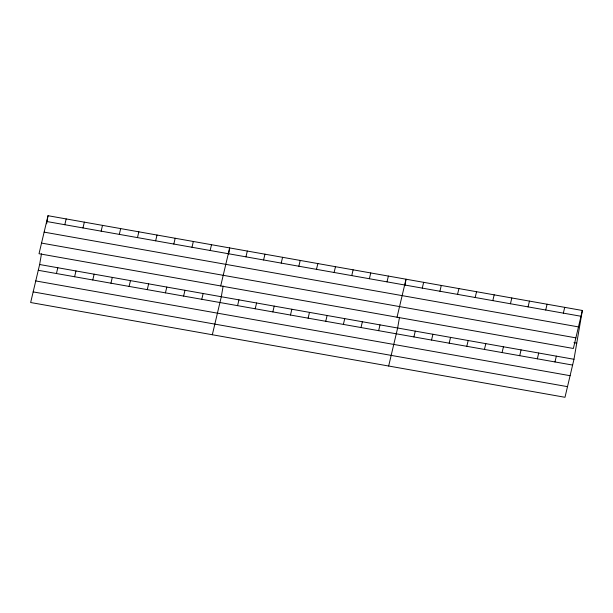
<?xml version="1.0" encoding="UTF-8"?>
<svg xmlns="http://www.w3.org/2000/svg" width="613" height="613" viewBox="0 0 613 613"><rect width="100%" height="100%" fill="white"/><g stroke="black" fill="none" stroke-linecap="round" stroke-linejoin="round"><path stroke-width="0.92" d="M582.35 310.477L573.362 348.483L39.025 253.721L48.013 215.707L582.35 310.477L573.975 359.279L564.987 397.293L30.65 302.523L39.638 264.517L41.477 253.774M46.626 223.76L48.013 215.707M223.155 285.995L221.308 296.738L212.328 334.744M228.611 254.188L229.683 247.928L220.703 285.942M399.484 317.273L397.645 328.009L388.657 366.022M404.94 285.466L406.021 279.199L397.032 317.212M64.809 224.718L66.173 218.925M56.434 273.528L57.806 267.735M82.977 227.936L84.341 222.151M74.602 276.747L75.974 270.961M101.145 231.162L102.509 225.369M92.77 279.972L94.141 274.18M119.313 234.381L120.677 228.595M110.938 283.191L112.309 277.405M137.481 237.606L138.844 231.814M129.105 286.417L130.477 280.624M155.648 240.825L157.012 235.04M147.273 289.635L148.645 283.85M173.816 244.051L175.18 238.258M165.441 292.861L166.805 287.068M191.984 247.269L193.348 241.484M183.609 296.079L184.973 290.294M210.152 250.495L211.516 244.702M201.777 299.305L203.141 293.512M245.951 256.847L247.315 251.054M237.576 305.649L238.947 299.864M263.582 259.973L264.954 254.18M255.207 308.776L256.579 302.991M281.214 263.1L282.585 257.307M272.846 311.902L274.21 306.117M298.853 266.226L300.217 260.433M290.478 315.036L291.842 309.243M316.484 269.352L317.848 263.567M308.109 318.162L309.481 312.369M334.116 272.478L335.487 266.693M325.741 321.289L327.112 315.496M351.747 275.605L353.119 269.82M343.372 324.415L344.744 318.63M369.386 278.731L370.75 272.946M361.011 327.541L362.375 321.756M387.018 281.865L388.381 276.072M378.642 330.668L380.014 324.882M422.28 288.118L423.652 282.325M413.905 336.928L415.277 331.135M439.919 291.244L441.283 285.459M431.544 340.054L432.908 334.261M457.551 294.37L458.915 288.585M449.176 343.18L450.54 337.388M475.182 297.497L476.554 291.711M466.807 346.307L468.179 340.514M492.814 300.623L494.185 294.838M484.439 349.433L485.81 343.648M510.445 303.757L511.817 297.964M502.078 352.559L503.442 346.774M528.084 306.883L529.448 301.09M519.709 355.686L521.073 349.9M545.716 310.009L547.087 304.217M537.34 358.812L538.712 353.027M563.347 313.136L564.719 307.343M554.972 361.946L556.343 356.153M46.642 221.492L580.978 316.262M44.128 232.128L578.465 326.898M41.538 243.085L575.875 337.855M573.952 342.682L576.741 343.173M39.638 264.517L573.975 359.279M38.267 270.302L572.611 365.072M35.753 280.938L570.098 375.7M33.163 291.895L567.508 386.657"/></g></svg>
